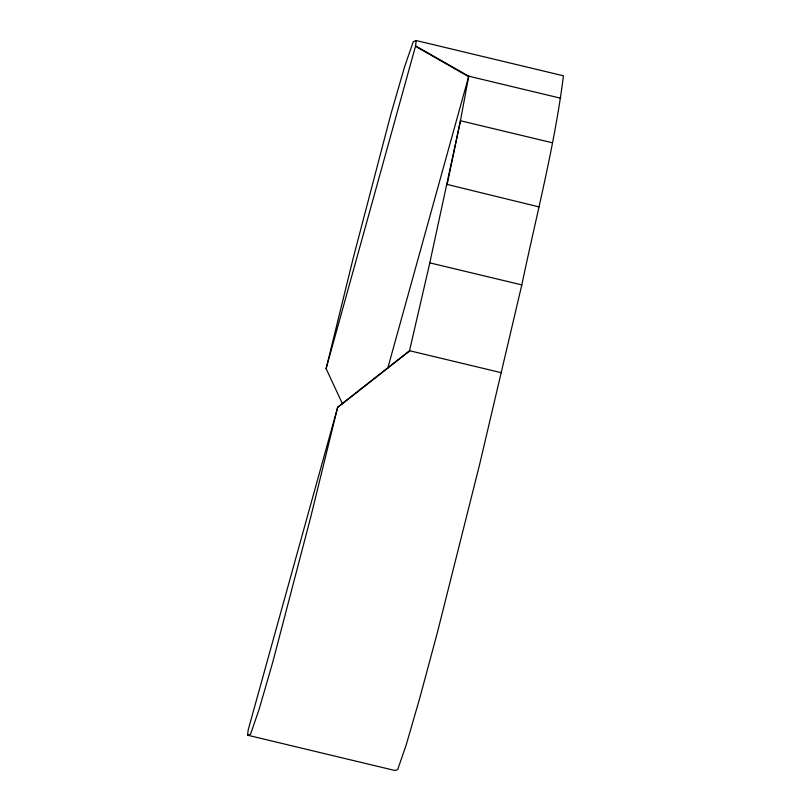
<?xml version="1.0" encoding="UTF-8"?>
<svg xmlns="http://www.w3.org/2000/svg" width="811" height="811" viewBox="0 0 811 811"><rect width="100%" height="100%" fill="white"/><g stroke="black" fill="none" stroke-linecap="round" stroke-linejoin="round"><path stroke-width="1.22" d="M247.558 735.192L248.196 729.87L337.589 407.538L409.413 351.163L429.82 262.865L521.808 284.894L479.717 464.044L437.464 632.215L419.763 698.099L406.23 744.822L397.654 769.649L394.744 770.45L247.558 735.192L250.467 734.391L259.044 709.564L272.699 662.394L310.674 517.286L337.711 407.092L409.535 350.717L501.533 372.756M342.475 403.817L326.103 368.65L415.485 46.328L416.256 40.55L563.442 75.808C554.562 146.365 536.355 215.381 521.808 284.894M415.607 45.882L468.738 76.193L460.344 121.204L447.064 184.878M429.698 263.311L460.466 120.758L552.453 142.797M326.103 368.65L353.008 258.912L390.983 113.793L404.638 66.624L413.225 41.797L416.256 40.55M387.688 368.447L468.616 76.639L415.485 46.328M539.062 206.917L447.185 184.432M468.738 76.193L560.736 98.232"/></g></svg>
